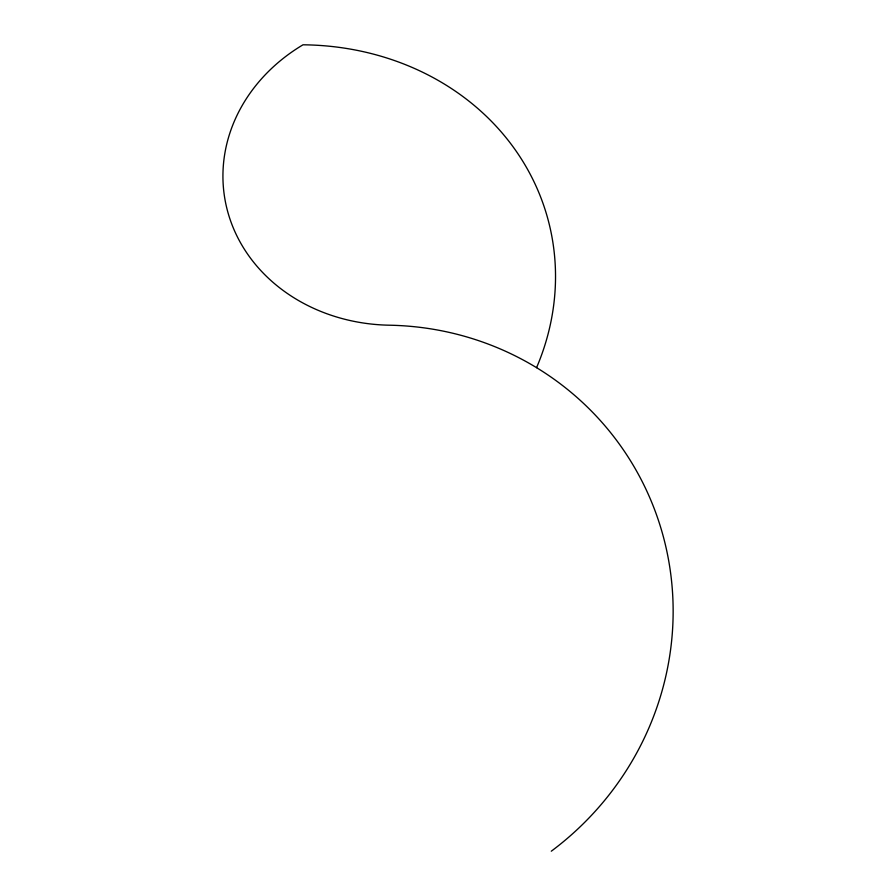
<?xml version="1.0" encoding="UTF-8"?>
<svg xmlns="http://www.w3.org/2000/svg" width="896" height="896" viewBox="0 0 896 896"><rect width="100%" height="100%" fill="white"/><g stroke="black" fill="none" stroke-linecap="round" stroke-linejoin="round"><path stroke-width="1.34" d="M536.57 367.651A272.653 243.611 -15.2 0 0 303.005 44.8A175.84 153.619 -6.7 0 0 228.894 215.734A175.84 153.619 -6.7 0 0 389.334 325.203A299.04 290.976 -33 0 1 660.464 526.702A299.04 290.976 -33 0 1 551.286 851.2"/></g></svg>
